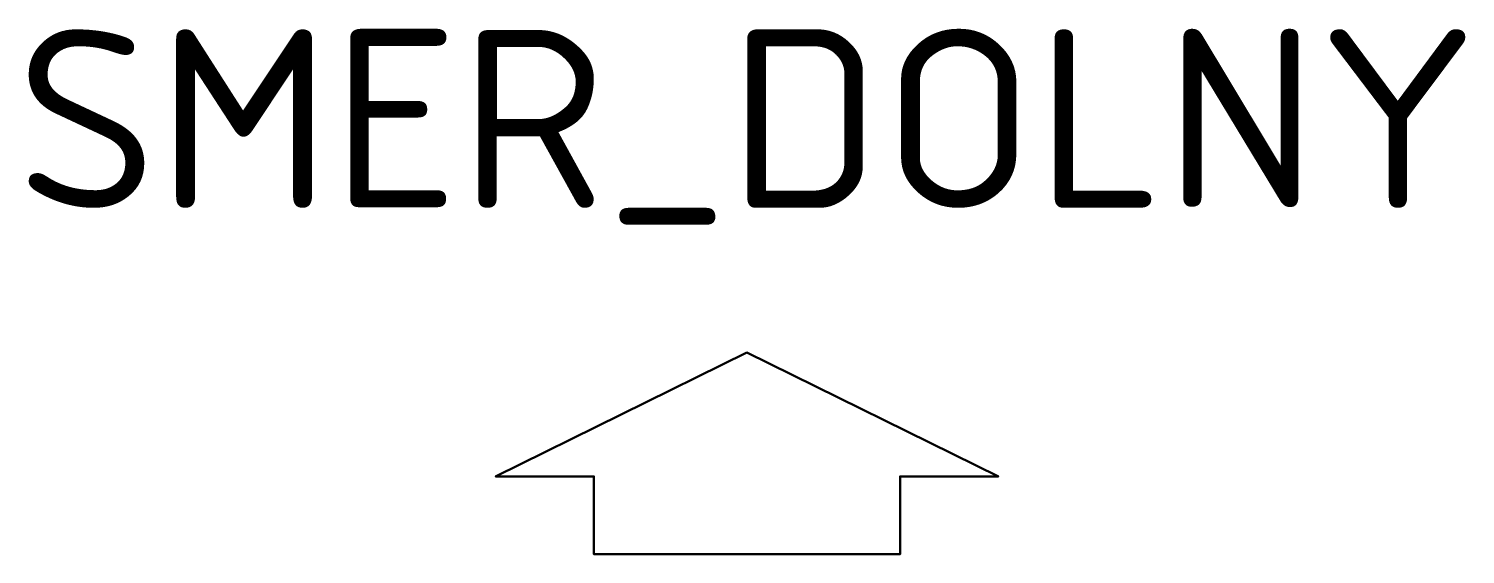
# Model space of a CAD drawing. Header units: metres. Extents: x -10.1 to 10.1, y 0 to 7.4.
import ezdxf
from ezdxf.enums import TextEntityAlignment as Align

# ---------------------------------------------------------------- set-up
doc = ezdxf.new("R2010")
doc.units = ezdxf.units.M
doc.styles.add('DP_ISOCPEUR', font='isocpeur.ttf')

msp = doc.modelspace()

# ---------------------------------------------------------------- linework, layer by layer
at = {"color": 0, "lineweight": 50}
msp.add_lwpolyline([(0, 2.824), (-3.521, 1.09), (-2.144, 1.09), (-2.144, 0), (2.144, 0), (2.144, 1.09), (3.521, 1.09)], close=True, dxfattribs=at)

# ---------------------------------------------------------------- texts
at = {"color": 0, "style": 'DP_ISOCPEUR'}
msp.add_attdef('SMER_DOLNY', text='', height=2.5, dxfattribs=at).set_placement((0, 6.103), align=Align.MIDDLE_CENTER)

doc.saveas('drawing.dxf')
